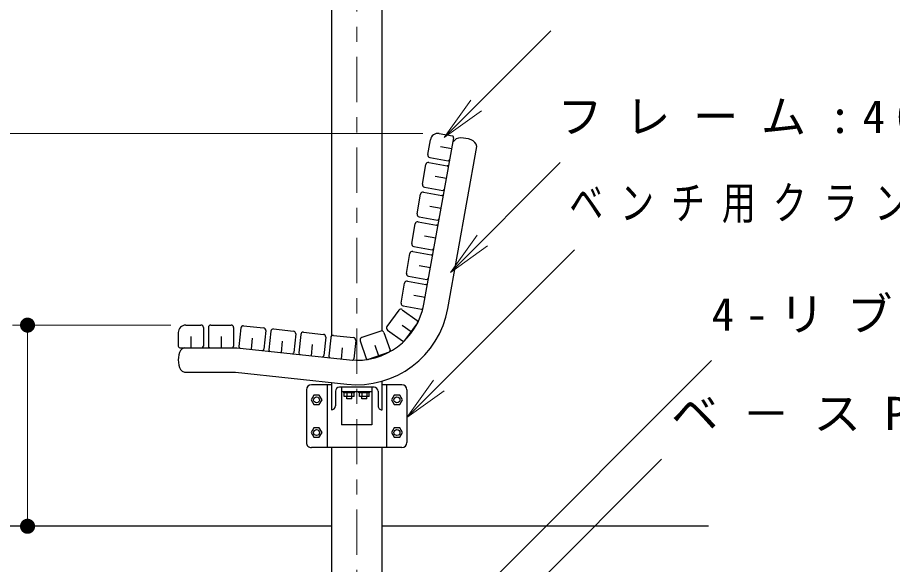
# Model space of a CAD drawing. Units: millimetres on the paper, scale 1:30. Extents: x -365 to 0, y 0 to 257.
# Drawn here: x -121.3 to -63.2, y 141.5 to 177.7 of the extents above; entities that cross this region are included whole.
import ezdxf

# ---------------------------------------------------------------- set-up
doc = ezdxf.new("R2010")
doc.units = ezdxf.units.MM
doc.linetypes.add('USER2', pattern=[6, 3, -1, 1, -1])
doc.layers.add('LY_1', color=7, linetype='Continuous', lineweight=25)
doc.styles.add('ＭＳ ゴシック', font='')
doc.styles.get('ＭＳ ゴシック').set_extended_font_data('MS Gothic')

# ---------------------------------------------------------------- blocks, each defined once
blk = doc.blocks.new('open_arrow')
at = {"color": 0, "linetype": 'Continuous', "lineweight": -2}
blk.add_lwpolyline([(7.5, 1.25), (0, 0), (7.5, -1.25)], dxfattribs=at)
blk = doc.blocks.new('filled_dot')
at = {"color": 0, "linetype": 'Continuous', "lineweight": -2, "const_width": 1.25}
blk.add_lwpolyline([(-0.625, 0, 1), (0.625, 0, 1)], format="xyb", close=True, dxfattribs=at)

msp = doc.modelspace()

# ---------------------------------------------------------------- linework, layer by layer
at = {"layer": 'LY_1', "linetype": 'USER2', "lineweight": 13}
msp.add_line((-98.78, 229.135), (-98.78, 112.321), dxfattribs=at)
at = {"layer": 'LY_1'}
for p, q in [((-100.447, 221.858), (-100.447, 156.636)), ((-97.114, 222.274), (-97.114, 156.986)), ((-100.447, 153.404), (-101.78, 153.404)), ((-100.747, 153.404), (-100.747, 149.238)), ((-100.447, 153.549), (-100.447, 151.738)), ((-97.63, 153.238), (-99.93, 153.238)), ((-99.78, 153.238), (-99.78, 150.738)), ((-97.78, 153.238), (-97.78, 150.738)), ((-97.114, 153.635), (-97.114, 152.504)), ((-97.114, 153.635), (-97.114, 151.738)), ((-95.78, 153.404), (-97.114, 153.404)), ((-96.814, 153.404), (-96.814, 149.238)), ((-102.113, 153.071), (-102.113, 149.571)), ((-101.63, 152.721), (-101.812, 152.404)), ((-101.264, 152.721), (-101.63, 152.721)), ((-101.081, 152.404), (-101.264, 152.721)), ((-100.197, 152.971), (-100.197, 152.004)), ((-97.78, 152.938), (-99.78, 152.938)), ((-99.63, 152.861), (-99.63, 152.938)), ((-98.93, 152.861), (-99.63, 152.861)), ((-99.607, 152.628), (-99.607, 152.861)), ((-99.444, 152.861), (-99.444, 152.628)), ((-99.117, 152.861), (-99.117, 152.628)), ((-98.953, 152.628), (-98.953, 152.861)), ((-98.93, 152.861), (-98.93, 152.938)), ((-98.63, 152.861), (-98.63, 152.938)), ((-97.93, 152.861), (-98.63, 152.861)), ((-98.607, 152.628), (-98.607, 152.861)), ((-98.444, 152.861), (-98.444, 152.628)), ((-98.117, 152.861), (-98.117, 152.628)), ((-97.953, 152.628), (-97.953, 152.861)), ((-97.93, 152.861), (-97.93, 152.938)), ((-97.364, 152.971), (-97.364, 152.004)), ((-96.296, 152.721), (-96.479, 152.404)), ((-95.931, 152.721), (-96.296, 152.721)), ((-95.748, 152.404), (-95.931, 152.721)), ((-95.447, 153.071), (-95.447, 149.571)), ((-101.812, 152.404), (-101.63, 152.088)), ((-101.63, 152.088), (-101.264, 152.088)), ((-101.264, 152.088), (-101.081, 152.404)), ((-98.953, 152.628), (-99.607, 152.628)), ((-99.447, 152.481), (-99.447, 152.628)), ((-99.114, 152.481), (-99.447, 152.481)), ((-99.114, 152.481), (-99.114, 152.628)), ((-97.953, 152.628), (-98.607, 152.628)), ((-98.447, 152.481), (-98.447, 152.628)), ((-98.114, 152.481), (-98.447, 152.481)), ((-98.114, 152.481), (-98.114, 152.628)), ((-96.479, 152.404), (-96.296, 152.088)), ((-96.296, 152.088), (-95.931, 152.088)), ((-95.931, 152.088), (-95.748, 152.404)), ((-100.447, 151.738), (-100.463, 151.738)), ((-97.097, 151.738), (-97.114, 151.738)), ((-101.63, 150.554), (-101.812, 150.238)), ((-101.264, 150.554), (-101.63, 150.554)), ((-101.081, 150.238), (-101.264, 150.554)), ((-97.78, 150.738), (-99.78, 150.738)), ((-96.296, 150.554), (-96.479, 150.238)), ((-95.931, 150.554), (-96.296, 150.554)), ((-95.748, 150.238), (-95.931, 150.554)), ((-101.812, 150.238), (-101.63, 149.921)), ((-101.63, 149.921), (-101.264, 149.921)), ((-101.264, 149.921), (-101.081, 150.238)), ((-96.479, 150.238), (-96.296, 149.921)), ((-96.296, 149.921), (-95.931, 149.921)), ((-95.931, 149.921), (-95.748, 150.238)), ((-95.78, 149.238), (-101.78, 149.238)), ((-100.447, 149.238), (-100.447, 129.324)), ((-97.114, 149.238), (-97.114, 129.324)), ((-100.447, 144.025), (-152.113, 144.025)), ((-75.447, 144.025), (-97.114, 144.025))]:
    msp.add_line(p, q, dxfattribs=at)
at = {"layer": 'LY_1', "color": 1, "lineweight": 13}
msp.add_line((-92.974, 169.784), (-85.903, 176.856), dxfattribs=at)
at = {"layer": 'LY_1', "lineweight": 13}
for p, q in [((-94.405, 170.061), (-131.614, 170.061)), ((-92.57, 160.85), (-85.284, 168.135)), ((-95.447, 151.227), (-84.334, 162.34)), ((-111.114, 157.358), (-121.614, 157.358)), ((-120.614, 144.025), (-120.614, 157.358)), ((-98.68, 131.592), (-75.25, 155.022)), ((-97.863, 129.17), (-78.563, 148.47))]:
    msp.add_line(p, q, dxfattribs=at)
at = {"layer": 'LY_1', "color": 4}
for p, q in [((-93.317, 170.053), (-92.431, 169.894)), ((-94.328, 158.749), (-92.35, 169.778)), ((-94.074, 168.665), (-93.897, 169.649)), ((-93.218, 169.188), (-92.48, 169.056)), ((-92.733, 158.463), (-90.809, 169.194)), ((-93.939, 168.471), (-92.725, 168.253)), ((-94.427, 166.696), (-94.191, 168.008)), ((-93.998, 168.143), (-92.784, 167.925)), ((-93.571, 167.22), (-92.833, 167.088)), ((-94.78, 164.727), (-94.544, 166.04)), ((-94.351, 166.174), (-93.137, 165.957)), ((-94.292, 166.503), (-93.078, 166.285)), ((-93.924, 165.251), (-93.186, 165.119)), ((-94.645, 164.534), (-93.431, 164.316)), ((-95.133, 162.759), (-94.897, 164.071)), ((-94.704, 164.206), (-93.49, 163.988)), ((-94.277, 163.283), (-93.539, 163.15)), ((-94.998, 162.565), (-93.784, 162.348)), ((-95.486, 160.79), (-95.25, 162.103)), ((-95.057, 162.237), (-93.843, 162.02)), ((-94.63, 161.314), (-93.892, 161.182)), ((-95.41, 160.269), (-94.196, 160.051)), ((-95.351, 160.597), (-94.137, 160.379)), ((-95.839, 158.822), (-95.603, 160.134)), ((-94.983, 159.346), (-94.245, 159.213)), ((-95.704, 158.628), (-94.49, 158.411)), ((-95.992, 158.345), (-96.775, 157.266)), ((-95.759, 158.382), (-94.761, 157.657)), ((-110.114, 157.358), (-109.114, 157.358)), ((-108.448, 157.358), (-107.114, 157.358)), ((-106.288, 157.318), (-104.962, 157.175)), ((-95.777, 157.364), (-95.17, 156.924)), ((-94.739, 157.517), (-95.601, 156.331)), ((-110.614, 156.858), (-110.614, 155.958)), ((-108.948, 157.191), (-108.948, 155.958)), ((-108.614, 157.191), (-108.614, 155.958)), ((-106.948, 157.191), (-106.948, 155.958)), ((-106.471, 157.17), (-106.603, 155.944)), ((-104.814, 156.991), (-104.946, 155.765)), ((-104.483, 156.955), (-104.615, 155.729)), ((-104.299, 157.103), (-102.974, 156.96)), ((-102.826, 156.776), (-102.958, 155.55)), ((-102.494, 156.74), (-102.627, 155.514)), ((-102.311, 156.888), (-100.985, 156.745)), ((-97.186, 156.963), (-98.447, 156.529)), ((-96.974, 156.859), (-96.572, 155.693)), ((-96.738, 157.033), (-95.741, 156.308)), ((-109.781, 156.608), (-109.781, 155.858)), ((-107.781, 156.608), (-107.781, 155.858)), ((-105.705, 156.501), (-105.786, 155.755)), ((-103.717, 156.286), (-103.797, 155.54)), ((-100.837, 156.561), (-100.97, 155.335)), ((-100.506, 156.526), (-100.638, 155.299)), ((-100.322, 156.673), (-98.997, 156.53)), ((-98.849, 156.347), (-98.981, 155.12)), ((-98.55, 156.317), (-98.148, 155.151)), ((-110.514, 155.858), (-106.737, 155.858)), ((-106.737, 155.858), (-99.266, 155.051)), ((-101.728, 156.071), (-101.809, 155.325)), ((-99.74, 155.856), (-99.82, 155.11)), ((-96.634, 155.566), (-98.021, 155.089)), ((-97.572, 156.036), (-97.328, 155.327)), ((-110.212, 154.238), (-106.825, 154.238)), ((-106.825, 154.238), (-99.44, 153.44))]:
    msp.add_line(p, q, dxfattribs=at)
at = {"layer": 'LY_1'}
for centre in [(-101.447, 152.404), (-96.114, 152.404), (-101.447, 150.238), (-96.114, 150.238)]:
    msp.add_circle(centre, 0.2, dxfattribs=at)
at = {"layer": 'LY_1', "color": 4}
for centre, radius, start, end in [((-93.405, 169.561), 0.5, 79.83397, 169.83417), ((-92.449, 169.796), 0.1, 349.8332, 79.83476), ((-91.891, 169.169), 0.6, 89.04866, 148.79418), ((-91.947, 167.437), 2.333, 71.30611, 88.36367), ((-91.398, 169.081), 0.6, 10.87261, 70.62566), ((-93.91, 168.635), 0.167, 169.83468, 259.83395), ((-92.708, 168.352), 0.1, 259.83433, 349.8334), ((-94.027, 167.979), 0.167, 79.83397, 169.83468), ((-92.802, 167.827), 0.1, 349.8332, 79.83476), ((-94.263, 166.667), 0.167, 169.83468, 259.83395), ((-94.38, 166.01), 0.167, 79.83397, 169.83468), ((-93.061, 166.383), 0.1, 259.83433, 349.8334), ((-93.155, 165.858), 0.1, 349.8332, 79.83476), ((-94.616, 164.698), 0.167, 169.83468, 259.83395), ((-93.414, 164.415), 0.1, 259.83433, 349.8334), ((-94.733, 164.042), 0.167, 79.83397, 169.83468), ((-93.508, 163.89), 0.1, 349.8332, 79.83476), ((-94.969, 162.729), 0.167, 169.83468, 259.83395), ((-95.086, 162.073), 0.167, 79.83397, 169.83468), ((-93.861, 161.921), 0.1, 349.8332, 79.83476), ((-93.767, 162.446), 0.1, 259.83433, 349.8334), ((-95.322, 160.761), 0.167, 169.83468, 259.83395), ((-95.439, 160.105), 0.167, 79.83397, 169.83468), ((-94.12, 160.478), 0.1, 259.83433, 349.8334), ((-94.214, 159.953), 0.1, 349.8332, 79.83476), ((-98.78, 159.548), 6.143, 263.83402, 349.834), ((-98.78, 159.548), 4.523, 263.83403, 349.834), ((-95.675, 158.792), 0.167, 169.83468, 259.83395), ((-94.473, 158.509), 0.1, 259.83433, 349.8334), ((-95.857, 158.247), 0.167, 53.99992, 144.00017), ((-110.114, 156.858), 0.5, 89.99998, 179.99996), ((-109.114, 157.191), 0.167, 0, 89.99998), ((-108.448, 157.191), 0.167, 89.99998, 179.99996), ((-107.114, 157.191), 0.167, 0, 89.99998), ((-106.305, 157.152), 0.167, 83.83398, 173.834), ((-94.82, 157.576), 0.1, 324.00027, 53.99952), ((-104.98, 157.009), 0.167, 353.83398, 83.83406), ((-104.317, 156.937), 0.167, 83.83398, 173.834), ((-102.991, 156.794), 0.167, 353.83398, 83.83406), ((-102.329, 156.723), 0.167, 83.83398, 173.834), ((-101.003, 156.579), 0.167, 353.83398, 83.83406), ((-97.132, 156.805), 0.167, 18.99992, 109.00017), ((-96.64, 157.168), 0.167, 143.99999, 234.00012), ((-100.34, 156.508), 0.167, 83.83398, 173.834), ((-99.015, 156.364), 0.167, 353.83398, 83.83406), ((-98.392, 156.371), 0.167, 108.99999, 199.0001), ((-95.682, 156.389), 0.1, 234.00025, 324.00027), ((-110.514, 155.958), 0.1, 179.99998, 270.00003), ((-109.996, 155.298), 0.6, 111.03974, 170.79164), ((-109.048, 155.958), 0.1, 270.00002, 0), ((-108.514, 155.958), 0.1, 179.99998, 270.00003), ((-107.048, 155.958), 0.1, 270.00002, 0), ((-106.504, 155.933), 0.1, 173.83445, 263.83387), ((-105.046, 155.776), 0.1, 263.83418, 353.83446), ((-104.516, 155.718), 0.1, 173.83445, 263.83387), ((-103.058, 155.561), 0.1, 263.83418, 353.83446), ((-96.667, 155.661), 0.1, 289.00027, 18.99952), ((-108.281, 155.048), 2.333, 171.47209, 188.52965), ((-102.527, 155.504), 0.1, 173.83445, 263.83387), ((-101.069, 155.346), 0.1, 263.83418, 353.83446), ((-100.539, 155.289), 0.1, 173.83445, 263.83387), ((-99.081, 155.131), 0.1, 263.83418, 353.83446), ((-98.054, 155.183), 0.1, 199.00024, 289.00027), ((-109.996, 154.798), 0.6, 189.21466, 248.96045)]:
    msp.add_arc(centre, radius, start, end, dxfattribs=at)
at = {"layer": 'LY_1'}
for centre, radius, start, end in [((-101.78, 153.071), 0.333, 90, 180), ((-99.93, 152.971), 0.267, 90, 180), ((-97.63, 152.971), 0.267, 0, 90), ((-95.78, 153.071), 0.333, 0, 90), ((-100.463, 152.004), 0.267, 270, 0), ((-97.097, 152.004), 0.267, 179.99999, 270), ((-101.78, 149.571), 0.333, 179.99999, 270), ((-95.78, 149.571), 0.333, 270, 0)]:
    msp.add_arc(centre, radius, start, end, dxfattribs=at)

# ---------------------------------------------------------------- block references
at = {"layer": 'LY_1', "color": 1, "lineweight": 13, "xscale": 0.4, "yscale": 0.4, "rotation": 45}
msp.add_blockref('open_arrow', (-92.974, 169.784), dxfattribs=at)
at = {"layer": 'LY_1', "lineweight": 13, "xscale": 0.4, "yscale": 0.4}
for name, p, rotation in [('open_arrow', (-92.57, 160.85), 45), ('filled_dot', (-120.614, 157.358), 270), ('open_arrow', (-95.447, 151.227), 45), ('filled_dot', (-120.614, 144.025), 90)]:
    msp.add_blockref(name, p, dxfattribs=dict(at, rotation=rotation))

# ---------------------------------------------------------------- texts
at = {"layer": 'LY_1', "char_height": 2.199, "attachment_point": 4, "style": 'ＭＳ ゴシック'}
for s, insert in [('\\T1.5;フレーム:40ASGP', (-85.469, 171.135)), ('\\T1.5;\\W0.75;ベンチ用クランプ:PL－９', (-84.685, 165.34)), ('\\T1.5;4-リブPL－6', (-75.241, 158.022)), ('\\T1.5;\\W1.05;ベ－スPL－9X300X300', (-77.934, 151.47))]:
    msp.add_mtext(s, dxfattribs=dict(at, insert=insert))

doc.saveas('drawing.dxf')
